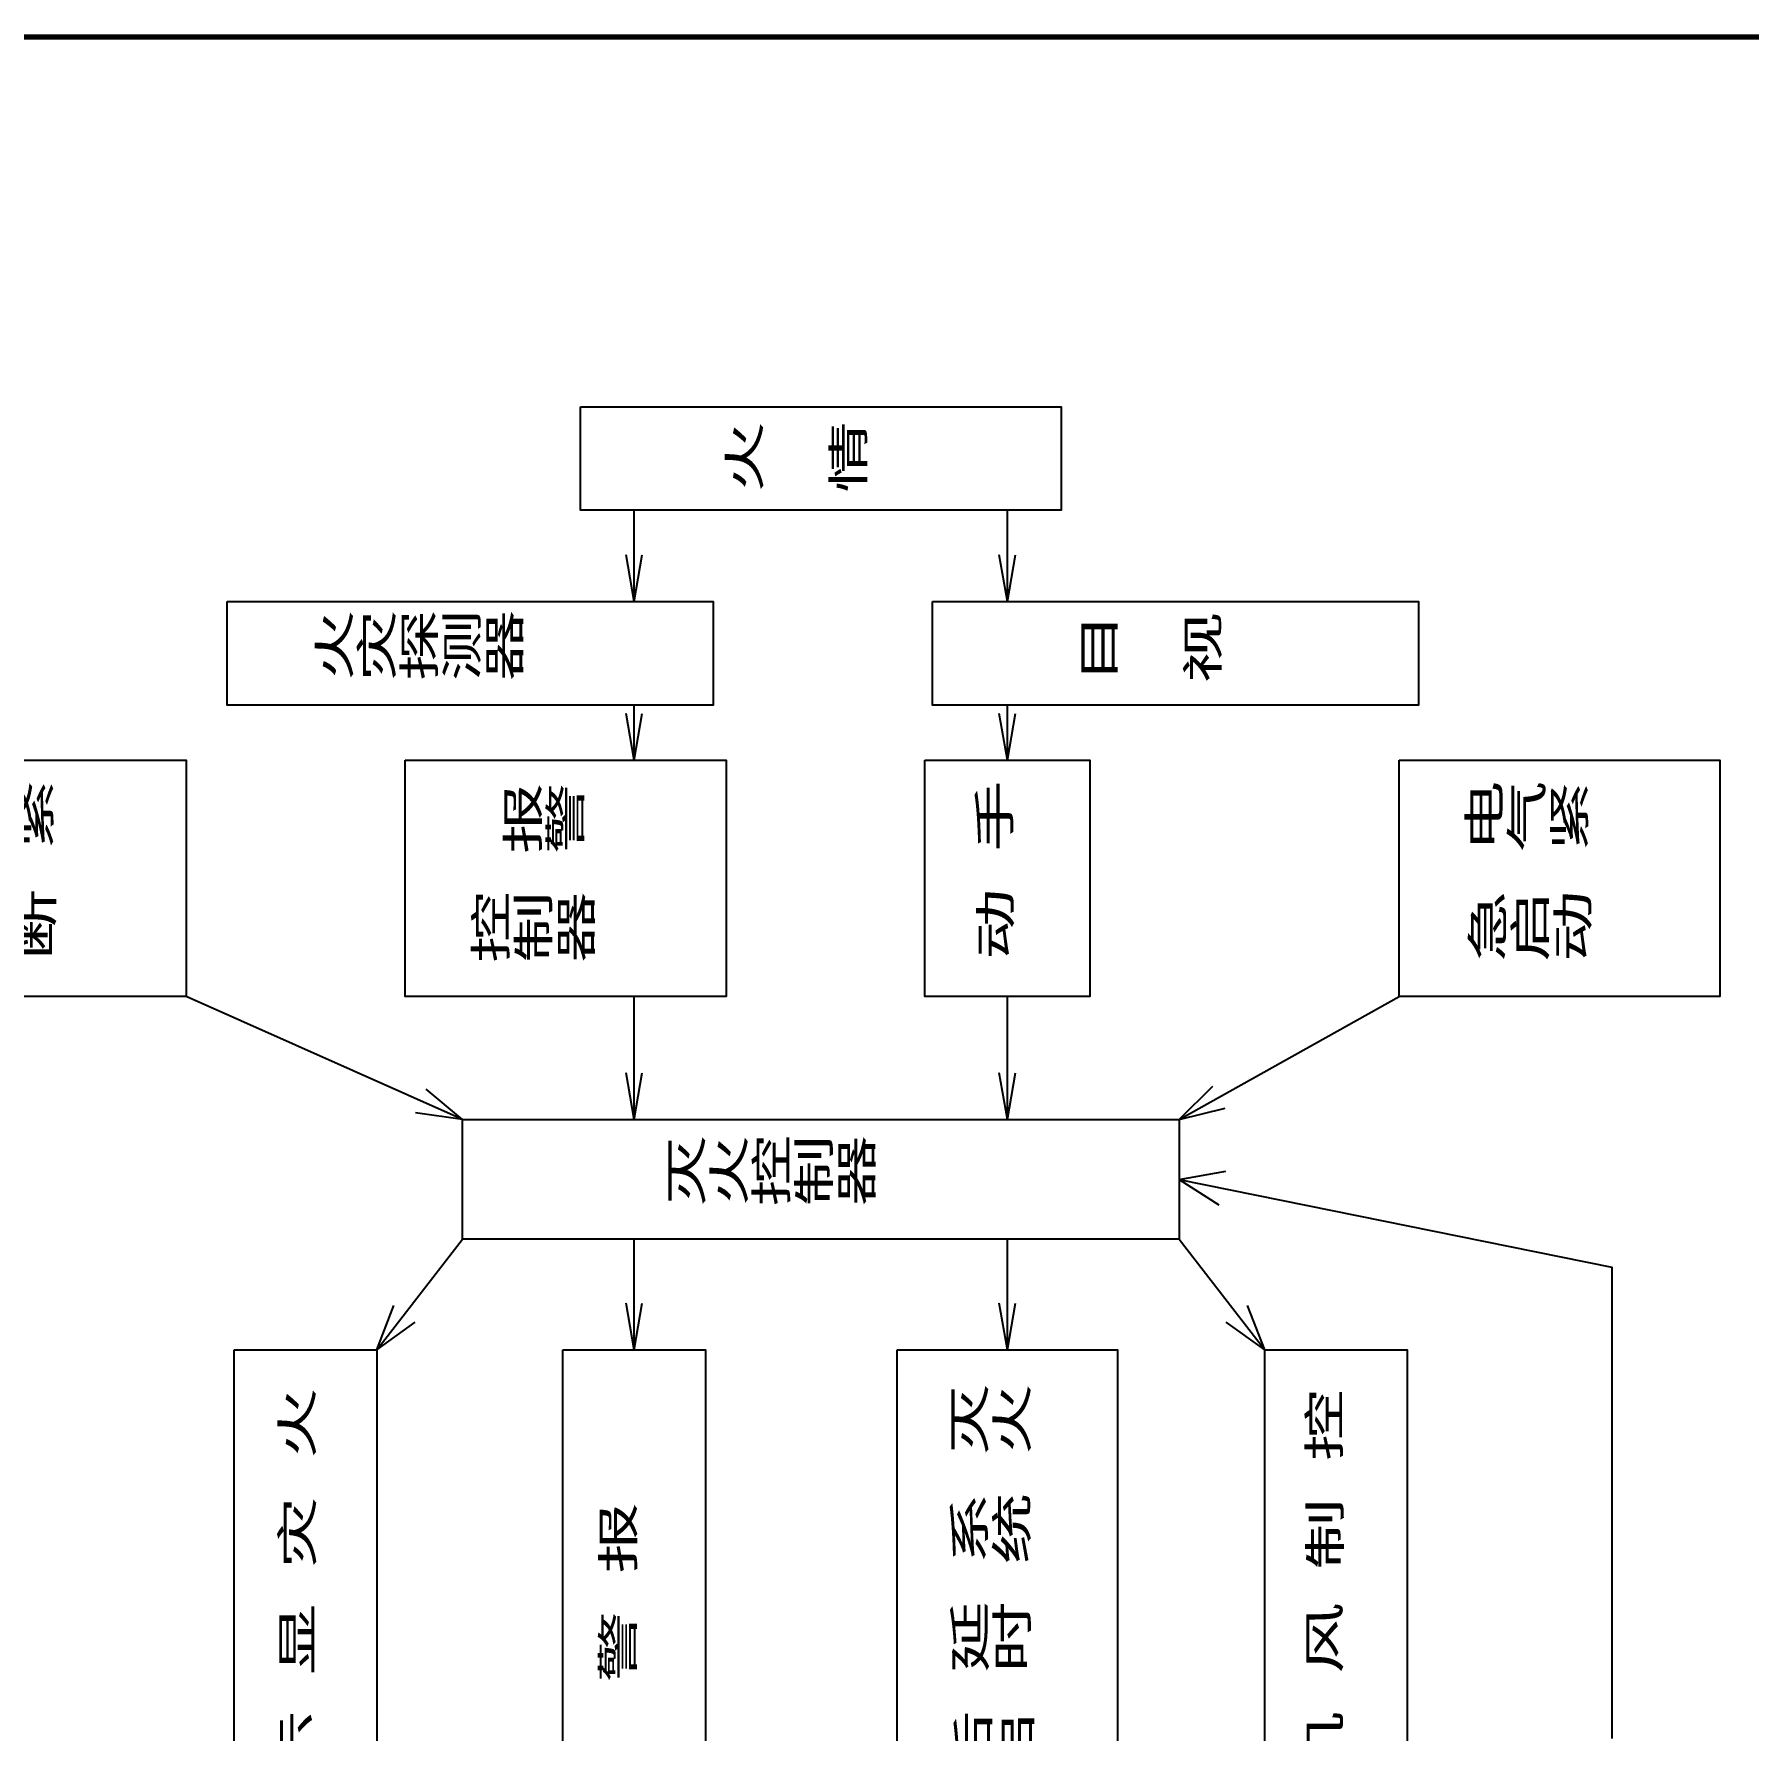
# Model space of a CAD drawing. Extents: x -452079 to 117456, y 3902 to 836955.
# Drawn here: x -270081 to -254578, y 118746 to 134090 of the extents above; entities that cross this region are included whole.
import ezdxf
from ezdxf.enums import TextEntityAlignment as Align

# ---------------------------------------------------------------- set-up
doc = ezdxf.new("R2010")
doc.units = 0
doc.header["$LTSCALE"] = 1000
doc.header["$MEASUREMENT"] = 0
for name, color, linetype in [('0-cxFrame', 155, 'Continuous'), ('0-辅助线', 1, 'Continuous'), ('TWT_ZF文字', 3, 'Continuous')]:
    doc.layers.add(name, color=color, linetype=linetype)
doc.layers.add('0-cxText', color=131, linetype='Continuous', lineweight=25)
doc.styles.add('_TCH_DIM', font='SIMPLEX', dxfattribs={"width": 0.75, "bigfont": '@1HZTXT'})
doc.styles.add('cx_tuming', font='')
doc.styles.add('cx_tuqian1', font='')
doc.styles.add('黑体', font='', dxfattribs={"height": 12})
doc.styles.get('cx_tuming').set_extended_font_data('SimHei')
doc.styles.get('cx_tuqian1').set_extended_font_data('SimSun')
doc.styles.get('黑体').set_extended_font_data('SimHei')

# ---------------------------------------------------------------- blocks, each defined once
blk = doc.blocks.new('TK22.A1 L(Dragon)')
at = {"layer": '0-cxFrame', "const_width": 0.5}
blk.add_lwpolyline([(-80, 10), (-821, 10), (-821, 584), (-80, 584)], close=True, dxfattribs=at)
at = {"style": '黑体', "flags": 4}
blk.add_attdef('图幅', text='', height=3.3, dxfattribs=at).set_placement((-40, 3), align=Align.RIGHT)
at = {"layer": '0-cxText', "flags": 4}
for tag, height, style, p in [('建设单位', 3.5, 'cx_tuming', (-45, 240)), ('项目名称', 3.5, 'cx_tuming', (-45, 210)), ('子项名称', 3.5, 'cx_tuming', (-45, 180)), ('工程编号', 3.3, 'cx_tuqian1', (-35, 165)), ('图名1', 3.5, 'cx_tuming', (-45, 87)), ('图名2', 3.5, 'cx_tuming', (-45, 79)), ('图名3', 3.5, 'cx_tuming', (-45, 71)), ('出图日期', 3.3, 'cx_tuqian1', (-39, 60)), ('专业', 3.3, 'cx_tuqian1', (-55, 52)), ('图号', 3.3, 'cx_tuqian1', (-55, 44)), ('版次', 3.3, 'cx_tuqian1', (-20, 44))]:
    blk.add_attdef(tag, text='', height=height, dxfattribs=dict(at, style=style)).set_placement(p, align=Align.MIDDLE)
blk = doc.blocks.new('A$C26eb91ce')
at = {"layer": 'TWT_ZF文字', "color": 2}
for p, q in [((6953, 24133), (6880, 24555)), ((6953, 24133), (7026, 24555)), ((10327, 24133), (10254, 24555)), ((10327, 24133), (10400, 24555)), ((6953, 22698), (6880, 23120)), ((6953, 22698), (7026, 23120)), ((10327, 22698), (10254, 23120)), ((10327, 22698), (10400, 23120)), ((6953, 19448), (6880, 19870)), ((6953, 19448), (7026, 19870)), ((10327, 19448), (10254, 19870)), ((10327, 19448), (10400, 19870)), ((5399, 19448), (5071, 19722)), ((11880, 19448), (12184, 19750)), ((11880, 19448), (12296, 19549)), ((5399, 19448), (4975, 19509)), ((5399, 19448), (11880, 19448)), ((5399, 18365), (5399, 19448)), ((11880, 19448), (11880, 18365)), ((11880, 18906), (12302, 18980)), ((11880, 18906), (12240, 18675)), ((11880, 18365), (5399, 18365)), ((4625, 17365), (4780, 17764)), ((6953, 17365), (6880, 17787)), ((6953, 17365), (7026, 17787)), ((10327, 17365), (10254, 17787)), ((10327, 17365), (10400, 17787)), ((12654, 17365), (12500, 17764)), ((4625, 17365), (4973, 17615)), ((12654, 17365), (12306, 17615))]:
    blk.add_line(p, q, dxfattribs=at)
for points in [[(6467, 25894), (10813, 25894), (10813, 24957), (6467, 24957)], [(3273, 24133), (7668, 24133), (7668, 23196), (3273, 23196)], [(9651, 24133), (14046, 24133), (14046, 23196), (9651, 23196)], [(0, 22698), (2901, 22698), (2901, 20560), (0, 20560)], [(4883, 22698), (7784, 22698), (7784, 20560), (4883, 20560)], [(9580, 22698), (11074, 22698), (11074, 20560), (9580, 20560)], [(13870, 22698), (16771, 22698), (16771, 20560), (13870, 20560)], [(3336, 17365), (4625, 17365), (4625, 12442), (3336, 12442)], [(6308, 17365), (7597, 17365), (7597, 12442), (6308, 12442)], [(9330, 17365), (11323, 17365), (11323, 12442), (9330, 12442)], [(12654, 17365), (13943, 17365), (13943, 12442), (12654, 12442)]]:
    blk.add_lwpolyline(points, close=True, dxfattribs=at)
for points in [[(6953, 24133), (6953, 24957)], [(10327, 24133), (10327, 24957)], [(6953, 22698), (6953, 23196)], [(10327, 22698), (10327, 23196)], [(5399, 19448), (2901, 20560)], [(6953, 19448), (6953, 20560)], [(10327, 19448), (10327, 20560)], [(11880, 19448), (13870, 20560)], [(11880, 18906), (15794, 18113), (15794, 13848)], [(4625, 17365), (5399, 18365)], [(6953, 17365), (6953, 18365)], [(10327, 17365), (10327, 18365)], [(11880, 18365), (12654, 17365)]]:
    blk.add_lwpolyline(points, dxfattribs=at)
at = {"layer": 'TWT_ZF文字', "color": 2, "style": '_TCH_DIM', "width": 0.75}
for s, p in [('火  情', (7752, 25141, -3060)), ('火灾探测器', (4043, 23436, -3060)), ('目  视', (10957, 23416)), ('电气紧', (564, 21907)), ('手', (10014, 21894, -3060)), ('电气紧', (14442, 21891, -3060)), ('报警', (5749, 21873, -3060)), ('急切断', (587, 20914)), ('控制器', (5460, 20889, -3060)), ('动', (10021, 20916, -3060)), ('急启动', (14474, 20898, -3060)), ('灭火控制器', (7228, 18686, -3060)), ('火', (3707, 16401, -3060)), ('灭火', (9787, 16437, -3060)), ('控', (12997, 16384)), ('灾', (3709, 15414, -3060)), ('系统', (9787, 15450, -3060)), ('制', (13002, 15400)), ('报', (6611, 15365)), ('显', (3710, 14448, -3060)), ('延时', (9790, 14469, -3060)), ('风', (12996, 14458)), ('警', (6608, 14381)), ('示', (3705, 13485, -3060)), ('后启', (9821, 13482, -3060)), ('机', (12997, 13468))]:
    blk.add_text(s, height=540, dxfattribs=at).set_placement(p)

msp = doc.modelspace()

# ---------------------------------------------------------------- block references
at = {"layer": '0-cxFrame', "xscale": 100, "yscale": 100, "zscale": 100}
msp.add_blockref('TK22.A1 L(Dragon)', (-244098.56, 75664.62), dxfattribs=at)
at = {"layer": '0-辅助线'}
msp.add_blockref('A$C26eb91ce', (-271608.98, 104827.14), dxfattribs=at)

doc.saveas('drawing.dxf')
